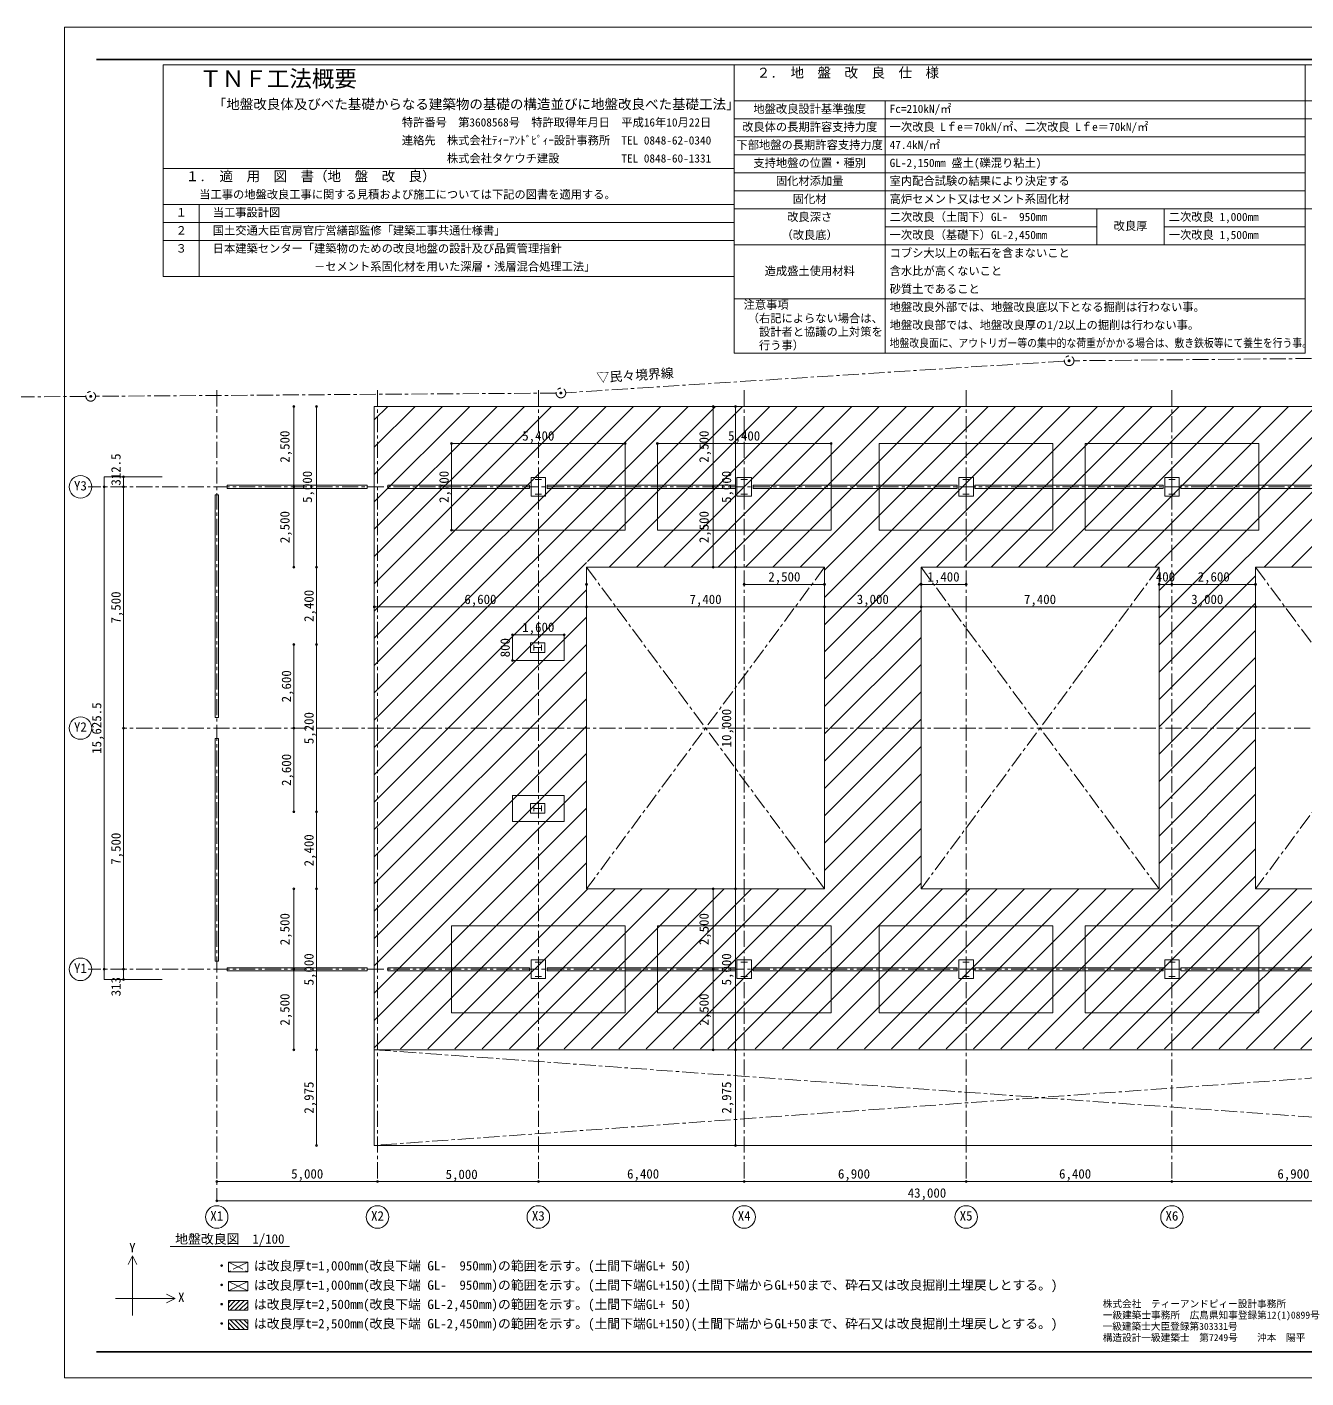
# Model space of a CAD drawing. Units: millimetres at full size, sheet at 1:100. Extents: x -86598 to 29917, y -21000 to 80716.
# Drawn here: x -30865 to 8901, y -21000 to 21000 of the extents above; entities that cross this region are included whole.
import ezdxf
from ezdxf.enums import TextEntityAlignment as Align

# ---------------------------------------------------------------- set-up
doc = ezdxf.new("R2010")
doc.units = ezdxf.units.MM
doc.header["$LTSCALE"] = 100
doc.header["$PDMODE"] = 32
doc.header["$PDSIZE"] = 60
doc.linetypes.add('CHAIN1', pattern=[8, 5, -1, 1, -1])
for name, color, linetype, lineweight in [('0-0_境界線', 4, 'Continuous', 5), ('0-1_', 4, 'Continuous', 5), ('0-2_', 4, 'Continuous', 5), ('0-3_', 2, 'Continuous', 18), ('0-4_', 7, 'CHAIN1', 9), ('0-7_寸法', 7, 'Continuous', 5), ('0-8_雑１', 4, 'Continuous', 5), ('0-B_', 7, 'Continuous', 9), ('0-E_補助線', 6, 'CHAIN1', 20), ('0-F_通り芯', 7, 'Continuous', 5), ('1-0_', 7, 'Continuous', 5), ('F-0_', 2, 'Continuous', 18), ('F-F_', 7, 'Continuous', 9)]:
    doc.layers.add(name, color=color, linetype=linetype, lineweight=lineweight)
doc.styles.add('ＭＳ ゴシック', font='')
doc.styles.get('ＭＳ ゴシック').set_extended_font_data('MS Gothic')

msp = doc.modelspace()

# ---------------------------------------------------------------- linework, layer by layer
at = {"layer": '0-0_境界線'}
for p, q in [((-15191.4, 6995.2), (-15191.4, 6415.2)), ((-15191.4, 6995.2), (-14741.4, 6995.2)), ((-14866.4, 6930.2), (-15066.4, 6930.2)), ((-14966.4, 6930.2), (-14966.4, 6480.2)), ((-14741.4, 6995.2), (-14741.4, 6415.2)), ((-8791.4, 6995.2), (-8791.4, 6415.2)), ((-8791.4, 6995.2), (-8341.4, 6995.2)), ((-8466.4, 6930.2), (-8666.4, 6930.2)), ((-8566.4, 6930.2), (-8566.4, 6480.2)), ((-8341.4, 6995.2), (-8341.4, 6415.2)), ((-1891.4, 6995.2), (-1891.4, 6415.2)), ((-1891.4, 6995.2), (-1441.4, 6995.2)), ((-1566.4, 6930.2), (-1766.4, 6930.2)), ((-1666.4, 6930.2), (-1666.4, 6480.2)), ((-1441.4, 6995.2), (-1441.4, 6415.2)), ((4508.6, 6995.2), (4508.6, 6415.2)), ((4508.6, 6995.2), (4958.6, 6995.2)), ((4833.6, 6930.2), (4633.6, 6930.2)), ((4733.6, 6930.2), (4733.6, 6480.2)), ((4958.6, 6995.2), (4958.6, 6415.2)), ((-15191.4, 6415.2), (-14741.4, 6415.2)), ((-14866.4, 6480.2), (-15066.4, 6480.2)), ((-8791.4, 6415.2), (-8341.4, 6415.2)), ((-8466.4, 6480.2), (-8666.4, 6480.2)), ((-1891.4, 6415.2), (-1441.4, 6415.2)), ((-1566.4, 6480.2), (-1766.4, 6480.2)), ((4508.6, 6415.2), (4958.6, 6415.2)), ((4833.6, 6480.2), (4633.6, 6480.2)), ((-15213.4, 1855.2), (-15213.4, 1555.2)), ((-15213.4, 1855.2), (-14763.4, 1855.2)), ((-15110.4, 1617.7), (-15110.4, 1792.7)), ((-15110.4, 1705.2), (-14866.4, 1705.2)), ((-14866.4, 1617.7), (-14866.4, 1792.7)), ((-14763.4, 1855.2), (-14763.4, 1555.2)), ((-15213.4, 1555.2), (-14763.4, 1555.2)), ((-15213.4, -3144.8), (-15213.4, -3444.8)), ((-15213.4, -3144.8), (-14763.4, -3144.8)), ((-15110.4, -3207.3), (-15110.4, -3382.3)), ((-15110.4, -3294.8), (-14866.4, -3294.8)), ((-14866.4, -3207.3), (-14866.4, -3382.3)), ((-14763.4, -3144.8), (-14763.4, -3444.8)), ((-15213.4, -3444.8), (-14763.4, -3444.8)), ((-15191.4, -8004.8), (-15191.4, -8584.8)), ((-15191.4, -8004.8), (-14741.4, -8004.8)), ((-14866.4, -8069.8), (-15066.4, -8069.8)), ((-14966.4, -8069.8), (-14966.4, -8519.8)), ((-14741.4, -8004.8), (-14741.4, -8584.8)), ((-8791.4, -8004.8), (-8791.4, -8584.8)), ((-8791.4, -8004.8), (-8341.4, -8004.8)), ((-8466.4, -8069.8), (-8666.4, -8069.8)), ((-8566.4, -8069.8), (-8566.4, -8519.8)), ((-8341.4, -8004.8), (-8341.4, -8584.8)), ((-1891.4, -8004.8), (-1891.4, -8584.8)), ((-1891.4, -8004.8), (-1441.4, -8004.8)), ((-1566.4, -8069.8), (-1766.4, -8069.8)), ((-1666.4, -8069.8), (-1666.4, -8519.8)), ((-1441.4, -8004.8), (-1441.4, -8584.8)), ((4508.6, -8004.8), (4508.6, -8584.8)), ((4508.6, -8004.8), (4958.6, -8004.8)), ((4833.6, -8069.8), (4633.6, -8069.8)), ((4733.6, -8069.8), (4733.6, -8519.8)), ((4958.6, -8004.8), (4958.6, -8584.8)), ((-15191.4, -8584.8), (-14741.4, -8584.8)), ((-14866.4, -8519.8), (-15066.4, -8519.8)), ((-8791.4, -8584.8), (-8341.4, -8584.8)), ((-8466.4, -8519.8), (-8666.4, -8519.8)), ((-1891.4, -8584.8), (-1441.4, -8584.8)), ((-1566.4, -8519.8), (-1766.4, -8519.8)), ((4508.6, -8584.8), (4958.6, -8584.8)), ((4833.6, -8519.8), (4633.6, -8519.8))]:
    msp.add_line(p, q, dxfattribs=at)
at = {"layer": '0-1_'}
for p, q in [((-17666.4, 8055.2), (-17666.4, 5355.2)), ((-12266.4, 8055.2), (-17666.4, 8055.2)), ((-5866.4, 8055.2), (-5866.4, 5355.2)), ((1033.6, 8055.2), (1033.6, 5355.2)), ((7433.6, 8055.2), (7433.6, 5355.2)), ((-5866.4, 5355.2), (-11266.4, 5355.2)), ((1033.6, 5355.2), (-4366.4, 5355.2)), ((7433.6, 5355.2), (2033.6, 5355.2)), ((-15766.4, 2105.2), (-15766.4, 1305.2)), ((-15766.4, 2105.2), (-14166.4, 2105.2)), ((-14166.4, 2105.2), (-14166.4, 1305.2)), ((-15766.4, 1305.2), (-14166.4, 1305.2)), ((-15766.4, -2894.8), (-14166.4, -2894.8)), ((-15766.4, -2894.8), (-15766.4, -3694.8)), ((-14166.4, -2894.8), (-14166.4, -3694.8)), ((-15766.4, -3694.8), (-14166.4, -3694.8)), ((-12266.4, -6944.8), (-12266.4, -9644.8)), ((-5866.4, -6944.8), (-5866.4, -9644.8)), ((1033.6, -6944.8), (1033.6, -9644.8)), ((7433.6, -6944.8), (7433.6, -9644.8)), ((-12266.4, -9644.8), (-17666.4, -9644.8)), ((-5866.4, -9644.8), (-11266.4, -9644.8)), ((1033.6, -9644.8), (-4366.4, -9644.8)), ((7433.6, -9644.8), (2033.6, -9644.8))]:
    msp.add_line(p, q, dxfattribs=at)
for points in [[(-12266.4, 8055.2), (-12266.4, 5355.2), (-17666.4, 5355.2)], [(-5866.4, 8055.2), (-11266.4, 8055.2), (-11266.4, 5355.2)], [(1033.6, 8055.2), (-4366.4, 8055.2), (-4366.4, 5355.2)], [(7433.6, 8055.2), (2033.6, 8055.2), (2033.6, 5355.2)], [(-12266.4, -6944.8), (-17666.4, -6944.8), (-17666.4, -9644.8)], [(-5866.4, -6944.8), (-11266.4, -6944.8), (-11266.4, -9644.8)], [(1033.6, -6944.8), (-4366.4, -6944.8), (-4366.4, -9644.8)], [(7433.6, -6944.8), (2033.6, -6944.8), (2033.6, -9644.8)]]:
    msp.add_lwpolyline(points, dxfattribs=at)
at = {"layer": '0-2_'}
for p, q in [((-20291.4, 6655.2), (-20291.4, 6755.2)), ((-15241.4, 6655.2), (-15241.4, 6755.2)), ((-8841.4, 6655.2), (-8841.4, 6755.2)), ((-8291.4, 6655.2), (-8291.4, 6755.2)), ((-1941.4, 6755.2), (-8291.4, 6755.2)), ((-1941.4, 6655.2), (-1941.4, 6755.2)), ((4458.6, 6655.2), (4458.6, 6755.2)), ((5008.6, 6655.2), (5008.6, 6755.2)), ((11358.6, 6755.2), (5008.6, 6755.2)), ((-25016.4, 6455.2), (-24916.4, 6455.2)), ((-25016.4, 6455.2), (-25016.4, -469.8)), ((-24916.4, 6455.2), (-24916.4, -469.8)), ((-24641.4, 6655.2), (-20291.4, 6655.2)), ((-19641.4, 6655.2), (-15241.4, 6655.2)), ((-14691.4, 6655.2), (-8841.4, 6655.2)), ((-1941.4, 6655.2), (-8291.4, 6655.2)), ((-1391.4, 6655.2), (4458.6, 6655.2)), ((11358.6, 6655.2), (5008.6, 6655.2)), ((-24916.4, -469.8), (-25016.4, -469.8)), ((-25016.4, -1119.8), (-24916.4, -1119.8)), ((-25016.4, -1119.8), (-25016.4, -8044.8)), ((-24916.4, -1119.8), (-24916.4, -8044.8)), ((-24916.4, -8044.8), (-25016.4, -8044.8)), ((-24641.4, -8344.8), (-20291.4, -8344.8)), ((-20291.4, -8344.8), (-20291.4, -8244.8)), ((-19641.4, -8344.8), (-15241.4, -8344.8)), ((-15241.4, -8344.8), (-15241.4, -8244.8)), ((-14691.4, -8344.8), (-8841.4, -8344.8)), ((-8841.4, -8344.8), (-8841.4, -8244.8)), ((-8291.4, -8344.8), (-8291.4, -8244.8)), ((-1941.4, -8244.8), (-8291.4, -8244.8)), ((-1941.4, -8344.8), (-8291.4, -8344.8)), ((-1941.4, -8344.8), (-1941.4, -8244.8)), ((-1391.4, -8344.8), (4458.6, -8344.8)), ((4458.6, -8344.8), (4458.6, -8244.8)), ((5008.6, -8344.8), (5008.6, -8244.8)), ((11358.6, -8244.8), (5008.6, -8244.8)), ((11358.6, -8344.8), (5008.6, -8344.8))]:
    msp.add_line(p, q, dxfattribs=at)
for points in [[(-24641.4, 6655.2), (-24641.4, 6755.2), (-20291.4, 6755.2)], [(-19641.4, 6655.2), (-19641.4, 6755.2), (-15241.4, 6755.2)], [(-14691.4, 6655.2), (-14691.4, 6755.2), (-8841.4, 6755.2)], [(-1391.4, 6655.2), (-1391.4, 6755.2), (4458.6, 6755.2)], [(-24641.4, -8344.8), (-24641.4, -8244.8), (-20291.4, -8244.8)], [(-19641.4, -8344.8), (-19641.4, -8244.8), (-15241.4, -8244.8)], [(-14691.4, -8344.8), (-14691.4, -8244.8), (-8841.4, -8244.8)], [(-1391.4, -8344.8), (-1391.4, -8244.8), (4458.6, -8244.8)]]:
    msp.add_lwpolyline(points, dxfattribs=at)
at = {"layer": '0-3_'}
for p, q in [((21333.6, 9205.2), (-20066.4, 9205.2)), ((-20066.4, 9205.2), (-20066.4, -13769.8)), ((-13466.4, 4205.2), (-13466.4, -5794.8)), ((-6066.4, 4205.2), (-13466.4, 4205.2)), ((-6066.4, 4205.2), (-6066.4, -5794.8)), ((4333.6, 4205.2), (-3066.4, 4205.2)), ((-3066.4, 4205.2), (-3066.4, -5794.8)), ((4333.6, -5794.8), (4333.6, 4205.2)), ((14733.6, 4205.2), (7333.6, 4205.2)), ((7333.6, -5794.8), (7333.6, 4205.2)), ((-6066.4, -5794.8), (-13466.4, -5794.8)), ((4333.6, -5794.8), (-3066.4, -5794.8)), ((14733.6, -5794.8), (7333.6, -5794.8)), ((21333.6, -10794.8), (-20066.4, -10794.8)), ((21333.6, -13769.8), (-20066.4, -13769.8))]:
    msp.add_line(p, q, dxfattribs=at)
at = {"layer": '0-3_', "color": 4, "lineweight": 5}
for p, q in [((-17666.4, 8055.2), (-12266.4, 8055.2)), ((-17666.4, 8055.2), (-17666.4, 5355.2)), ((-11266.4, 8055.2), (-5866.4, 8055.2)), ((-15766.4, 2105.2), (-15766.4, 1305.2)), ((-15766.4, 2105.2), (-14166.4, 2105.2))]:
    msp.add_line(p, q, dxfattribs=at)
at = {"layer": '0-3_', "color": 7}
for p in [(-17666.4, 8055.2), (-12266.4, 8055.2), (-11266.4, 8055.2), (-5866.4, 8055.2), (-17666.4, 5355.2), (-15766.4, 2105.2), (-14166.4, 2105.2), (-15766.4, 1305.2)]:
    msp.add_point(p, dxfattribs=at)
at = {"layer": '0-4_'}
for p, q in [((-6066.4, 4205.2), (-13466.4, -5794.8)), ((-13466.4, 4205.2), (-6066.4, -5794.8)), ((4333.6, 4205.2), (-3066.4, -5794.8)), ((-3066.4, 4205.2), (4333.6, -5794.8)), ((14733.6, 4205.2), (7333.6, -5794.8)), ((7333.6, 4205.2), (14733.6, -5794.8)), ((21333.6, -10794.8), (-20066.4, -13769.8)), ((-20066.4, -10794.8), (21333.6, -13769.8))]:
    msp.add_line(p, q, dxfattribs=at)
at = {"layer": '0-7_寸法', "color": 4}
for p, q in [((-22565.6, 9205.2), (-22565.6, 6705.2)), ((-21865.6, 9205.2), (-21865.6, 4205.2)), ((-9532.5, 9205.2), (-9532.5, 6705.2)), ((-8832.5, 9205.2), (-8832.5, 4205.2)), ((-26666.4, 7017.7), (-28466.4, 7017.7)), ((-28466.4, -8607.8), (-28466.4, 7017.7)), ((-27866.4, 6705.2), (-27866.4, 7017.7)), ((-27866.4, 6705.2), (-27866.4, -794.8)), ((-22565.6, 6705.2), (-22565.6, 4205.2)), ((-9532.5, 6705.2), (-9532.5, 4205.2)), ((-21865.6, 4205.2), (-21865.6, 1805.2)), ((-8832.5, 4205.2), (-8832.5, -5794.8)), ((-8566.4, 3673.3), (-6066.4, 3673.3)), ((-3066.4, 3673.3), (-1666.4, 3673.3)), ((4333.6, 3673.3), (4733.6, 3673.3)), ((4733.6, 3673.3), (7333.6, 3673.3)), ((-13466.4, 2973.3), (-20066.4, 2973.3)), ((-6066.4, 2973.3), (-13466.4, 2973.3)), ((-3066.4, 2973.3), (-6066.4, 2973.3)), ((4333.6, 2973.3), (-3066.4, 2973.3)), ((7333.6, 2973.3), (4333.6, 2973.3)), ((14733.6, 2973.3), (7333.6, 2973.3)), ((-22565.6, 1805.2), (-22565.6, -794.8)), ((-21865.6, 1805.2), (-21865.6, -3394.8)), ((-27866.4, -8294.8), (-27866.4, -794.8)), ((-22565.6, -794.8), (-22565.6, -3394.8)), ((-21865.6, -3394.8), (-21865.6, -5794.8)), ((-22565.6, -5794.8), (-22565.6, -8294.8)), ((-21865.6, -5794.8), (-21865.6, -10794.8)), ((-9532.5, -5794.8), (-9532.5, -8294.8)), ((-8832.5, -5794.8), (-8832.5, -10794.8)), ((-27866.4, -8294.8), (-27866.4, -8607.8)), ((-22565.6, -8294.8), (-22565.6, -10794.8)), ((-9532.5, -8294.8), (-9532.5, -10794.8)), ((-26666.4, -8607.8), (-28466.4, -8607.8)), ((-21865.6, -10794.8), (-21865.6, -13769.8)), ((-8832.5, -10794.8), (-8832.5, -13769.8)), ((-24966.4, -14894.8), (18033.6, -14894.8)), ((-24966.4, -15494.8), (18033.6, -15494.8))]:
    msp.add_line(p, q, dxfattribs=at)
for centre in [(-28466.4, 6705.2), (-27866.4, 7017.7), (-27866.4, 6705.2), (-27866.4, -794.8), (-28466.4, -8294.8), (-27866.4, -8294.8), (-27866.4, -8607.8), (-24966.4, -14894.8), (-19966.4, -14894.8), (-14966.4, -14894.8), (-8566.4, -14894.8), (-1666.4, -14894.8), (4733.6, -14894.8), (-24966.4, -15494.8)]:
    msp.add_circle(centre, 30, dxfattribs=at)
at = {"layer": '0-7_寸法'}
for p in [(-22565.6, 9205.2), (-21865.6, 9205.2), (-9532.5, 9205.2), (-8832.5, 9205.2), (-22565.6, 6705.2), (-9532.5, 6705.2), (-22565.6, 4205.2), (-21865.6, 4205.2), (-9532.5, 4205.2), (-8832.5, 4205.2), (-13466.4, 3673.3), (-8566.4, 3673.3), (-6066.4, 3673.3), (-3066.4, 3673.3), (-1666.4, 3673.3), (4333.6, 3673.3), (4733.6, 3673.3), (7333.6, 3673.3), (-20066.4, 2973.3), (-13466.4, 2973.3), (-6066.4, 2973.3), (-3066.4, 2973.3), (4333.6, 2973.3), (7333.6, 2973.3), (-22565.6, 1805.2), (-21865.6, 1805.2), (-22565.6, -794.8), (-22565.6, -3394.8), (-21865.6, -3394.8), (-22565.6, -5794.8), (-21865.6, -5794.8), (-9532.5, -5794.8), (-8832.5, -5794.8), (-22565.6, -8294.8), (-9532.5, -8294.8), (-22565.6, -10794.8), (-21865.6, -10794.8), (-9532.5, -10794.8), (-8832.5, -10794.8), (-21865.6, -13769.8), (-8832.5, -13769.8)]:
    msp.add_point(p, dxfattribs=at)
at = {"layer": '0-8_雑１'}
for p, q in [((-20066.4, 7935), (-18796.2, 9205.2)), ((-20066.4, 2843.8), (-13705, 9205.2)), ((-20066.4, 3692.4), (-14553.6, 9205.2)), ((-20066.4, 4540.9), (-15402.1, 9205.2)), ((-20066.4, 5389.4), (-16250.6, 9205.2)), ((-20066.4, 6237.9), (-17099.1, 9205.2)), ((-20066.4, 7086.5), (-17947.7, 9205.2)), ((-20066.4, 1995.3), (-12856.5, 9205.2)), ((-20066.4, -1398.8), (-9462.4, 9205.2)), ((-20066.4, -550.3), (-10310.9, 9205.2)), ((-20066.4, 298.2), (-11159.4, 9205.2)), ((-20066.4, 1146.8), (-12008, 9205.2)), ((-20066.4, 8783.5), (-19644.7, 9205.2)), ((-13438.9, 4380.2), (-8613.9, 9205.2)), ((-12765.3, 4205.2), (-7765.3, 9205.2)), ((-11916.8, 4205.2), (-6916.8, 9205.2)), ((-11068.3, 4205.2), (-6068.3, 9205.2)), ((-10219.8, 4205.2), (-5219.8, 9205.2)), ((-9371.2, 4205.2), (-4371.2, 9205.2)), ((-8522.7, 4205.2), (-3522.7, 9205.2)), ((-7674.2, 4205.2), (-2674.2, 9205.2)), ((-6825.6, 4205.2), (-1825.6, 9205.2)), ((-6066.4, 1570.3), (1568.5, 9205.2)), ((-6066.4, 2418.8), (719.9, 9205.2)), ((-6066.4, 3267.4), (-128.6, 9205.2)), ((-6066.4, 4115.9), (-977.1, 9205.2)), ((-2583, 4205.2), (2417, 9205.2)), ((-1734.5, 4205.2), (3265.5, 9205.2)), ((-885.9, 4205.2), (4114.1, 9205.2)), ((-37.4, 4205.2), (4962.6, 9205.2)), ((811.1, 4205.2), (5811.1, 9205.2)), ((1659.6, 4205.2), (6659.6, 9205.2)), ((2508.2, 4205.2), (7508.2, 9205.2)), ((3356.7, 4205.2), (8356.7, 9205.2)), ((4205.2, 4205.2), (9205.2, 9205.2)), ((4333.6, 1788), (11750.8, 9205.2)), ((4333.6, 2636.5), (10902.3, 9205.2)), ((4333.6, 3485), (10053.8, 9205.2)), ((7599.3, 4205.2), (12599.3, 9205.2)), ((8447.9, 4205.2), (13447.9, 9205.2)), ((-20066.4, -2247.3), (-13466.4, 4352.7)), ((4333.6, 939.5), (7333.6, 3939.5)), ((-20066.4, -3095.9), (-13466.4, 3504.1)), ((-6066.4, 721.8), (-3066.4, 3721.8)), ((4333.6, 90.9), (7333.6, 3090.9)), ((-20066.4, -3944.4), (-13466.4, 2655.6)), ((-6066.4, -126.7), (-3066.4, 2873.3)), ((4333.6, -757.6), (7333.6, 2242.4)), ((-20066.4, -4792.9), (-13466.4, 1807.1)), ((-6066.4, -975.3), (-3066.4, 2024.7)), ((4333.6, -1606.1), (7333.6, 1393.9)), ((-13466.4, 958.5), (-20066.4, -5641.5)), ((-6066.4, -1823.8), (-3066.4, 1176.2)), ((4333.6, -2454.7), (7333.6, 545.3)), ((-13466.4, 110), (-20066.4, -6490)), ((-6066.4, -2672.3), (-3066.4, 327.7)), ((4333.6, -3303.2), (7333.6, -303.2)), ((-20066.4, -7338.5), (-13466.4, -738.5)), ((-6066.4, -3520.9), (-3066.4, -520.9)), ((4333.6, -4151.7), (7333.6, -1151.7)), ((-20066.4, -8187), (-13466.4, -1587)), ((-6066.4, -4369.4), (-3066.4, -1369.4)), ((4333.6, -5000.2), (7333.6, -2000.2)), ((-20066.4, -9035.6), (-13466.4, -2435.6)), ((-6066.4, -5217.9), (-3066.4, -2217.9)), ((4333.6, -5848.8), (7333.6, -2848.8)), ((-20066.4, -9884.1), (-13466.4, -3284.1)), ((-10769.8, -10769.8), (-3066.4, -3066.4)), ((261.1, -10769.8), (7333.6, -3697.3)), ((-20066.4, -10732.6), (-13466.4, -4132.6)), ((-9921.2, -10769.8), (-3066.4, -3915)), ((1109.6, -10769.8), (7333.6, -4545.8)), ((-19255.1, -10769.8), (-13466.4, -4981.2)), ((-9072.7, -10769.8), (-3066.4, -4763.5)), ((1958.1, -10769.8), (7333.6, -5394.4)), ((-18406.5, -10769.8), (-13431.5, -5794.8)), ((-17558, -10769.8), (-12583, -5794.8)), ((-16709.5, -10769.8), (-11734.5, -5794.8)), ((-15860.9, -10769.8), (-10885.9, -5794.8)), ((-15012.4, -10769.8), (-10037.4, -5794.8)), ((-14163.9, -10769.8), (-9188.9, -5794.8)), ((-13315.4, -10769.8), (-8340.4, -5794.8)), ((-12466.8, -10769.8), (-7491.8, -5794.8)), ((-11618.3, -10769.8), (-6643.3, -5794.8)), ((-8224.2, -10769.8), (-3066.4, -5612)), ((-7375.7, -10769.8), (-2400.7, -5794.8)), ((-6527.1, -10769.8), (-1552.1, -5794.8)), ((-5678.6, -10769.8), (-703.6, -5794.8)), ((-4830.1, -10769.8), (144.9, -5794.8)), ((-3981.5, -10769.8), (993.5, -5794.8)), ((-3133, -10769.8), (1842, -5794.8)), ((-2284.5, -10769.8), (2690.5, -5794.8)), ((-1436, -10769.8), (3539, -5794.8)), ((-587.4, -10769.8), (4387.6, -5794.8)), ((2806.7, -10769.8), (7781.7, -5794.8)), ((3655.2, -10769.8), (8630.2, -5794.8)), ((4503.7, -10769.8), (9478.7, -5794.8)), ((5352.3, -10769.8), (10327.3, -5794.8)), ((6200.8, -10769.8), (11175.8, -5794.8)), ((7049.3, -10769.8), (12024.3, -5794.8)), ((7897.8, -10769.8), (12872.8, -5794.8)), ((8746.4, -10769.8), (13721.4, -5794.8))]:
    msp.add_line(p, q, dxfattribs=at)
at = {"layer": '0-B_'}
msp.add_line((8876.4, 18705), (-8876.4, 18705), dxfattribs=at)
at = {"layer": '0-E_補助線'}
for p, q in [((1387.2, 10614.1), (-14114.9, 9631.4)), ((25071.6, 10845.6), (1686.9, 10625)), ((-29034, 9516.7), (-42042.9, 9423.8)), ((-14414.6, 9620.9), (-28734.1, 9518.8))]:
    msp.add_line(p, q, dxfattribs=at)
for centre in [(1536.9, 10623.6), (-28884, 9517.7), (-14264.6, 9621.9)]:
    msp.add_circle(centre, 150, dxfattribs=at)
for p in [(1536.9, 10623.6), (-28884, 9517.7), (-14264.6, 9621.9)]:
    msp.add_point(p, dxfattribs=at)
at = {"layer": '0-F_通り芯', "color": 4, "linetype": 'CHAIN1'}
for p, q in [((-24966.4, 9705.2), (-24966.4, -15494.8)), ((-19966.4, 9705.2), (-19966.4, -14894.8)), ((-14966.4, 9705.2), (-14966.4, -14894.8)), ((-8566.4, 9705.2), (-8566.4, -14894.8)), ((-1666.4, 9705.2), (-1666.4, -14894.8)), ((4733.6, 9705.2), (4733.6, -14894.8)), ((21033.6, 6705.2), (-28966.4, 6705.2)), ((21033.6, -794.8), (-27866.4, -794.8)), ((21033.6, -8294.8), (-28966.4, -8294.8))]:
    msp.add_line(p, q, dxfattribs=at)
at = {"layer": '0-F_通り芯', "color": 3, "lineweight": 13}
for p, q in [((-27587, -17204.1), (-27587, -19060.2)), ((-22702.7, -16912.6), (-26414.8, -16912.6)), ((-26261.2, -18529.9), (-28117.3, -18529.9))]:
    msp.add_line(p, q, dxfattribs=at)
at = {"layer": '0-F_通り芯', "lineweight": 9}
for p, q in [((-24603.7, -17395.4), (-24603.7, -17695.4)), ((-24603.7, -17395.4), (-24003.7, -17395.4)), ((-24003.7, -17395.4), (-24003.7, -17695.4)), ((-24603.7, -17695.4), (-24003.7, -17695.4)), ((-24603.7, -17995.4), (-24603.7, -18295.4)), ((-24603.7, -17995.4), (-24003.7, -17995.4)), ((-24603.7, -17995.4), (-24003.7, -18295.4)), ((-24003.7, -17995.4), (-24603.7, -18295.4)), ((-24003.7, -17995.4), (-24003.7, -18295.4)), ((-24603.7, -18295.4), (-24003.7, -18295.4)), ((-24603.7, -18595.4), (-24603.7, -18895.4)), ((-24603.7, -18895.4), (-24003.7, -18895.4)), ((-24603.7, -19195.4), (-24003.7, -19195.4)), ((-24603.7, -19495.4), (-24603.7, -19195.4))]:
    msp.add_line(p, q, dxfattribs=at)
at = {"layer": '0-F_通り芯', "linetype": 'CHAIN1', "lineweight": 9}
for p, q in [((-24003.7, -17395.4), (-24603.7, -17695.4)), ((-24603.7, -17395.4), (-24003.7, -17695.4))]:
    msp.add_line(p, q, dxfattribs=at)
at = {"layer": '0-F_通り芯', "color": 4}
for p, q in [((-24603.7, -18810.7), (-24388.5, -18595.4)), ((-24603.7, -18669.3), (-24529.9, -18595.4)), ((-24547, -18895.4), (-24247, -18595.4)), ((-24405.6, -18895.4), (-24105.6, -18595.4)), ((-24264.2, -18895.4), (-24003.7, -18634.9)), ((-24122.8, -18895.4), (-24003.7, -18776.4)), ((-24603.7, -19280.2), (-24388.5, -19495.4)), ((-24547, -19195.4), (-24247, -19495.4)), ((-24405.6, -19195.4), (-24105.6, -19495.4)), ((-24264.2, -19195.4), (-24003.7, -19455.9)), ((-24122.8, -19195.4), (-24003.7, -19314.5)), ((-24603.7, -19421.6), (-24529.9, -19495.4))]:
    msp.add_line(p, q, dxfattribs=at)
at = {"layer": '0-F_通り芯', "color": 3, "lineweight": 13}
for points in [[(-27719.6, -17469.3), (-27587, -17204.1), (-27454.4, -17469.3)], [(-26526.4, -18397.3), (-26261.2, -18529.9), (-26526.4, -18662.5)]]:
    msp.add_lwpolyline(points, dxfattribs=at)
at = {"layer": '0-F_通り芯', "lineweight": 9}
for points in [[(-24603.7, -18595.4), (-24003.7, -18595.4), (-24003.7, -18895.4)], [(-24603.7, -19495.4), (-24003.7, -19495.4), (-24003.7, -19195.4)]]:
    msp.add_lwpolyline(points, dxfattribs=at)
at = {"layer": '0-F_通り芯', "color": 3, "lineweight": 13}
for centre in [(-29204.8, 6705.2), (-29204.8, -794.8), (-29204.8, -8294.8), (-24966.4, -15994.8), (-19966.4, -15994.8), (-14966.4, -15994.8), (-8566.4, -15994.8), (-1666.4, -15994.8), (4733.6, -15994.8)]:
    msp.add_circle(centre, 350, dxfattribs=at)
at = {"layer": '1-0_', "color": 2, "lineweight": 18}
for p, q in [((-26629.3, 19825), (-8876.4, 19825)), ((-26629.3, 19825), (-26629.3, 13245)), ((-8876.4, 13245), (-8876.4, 19825)), ((-8876.4, 19825), (8876.4, 19825)), ((-8876.4, 19825), (-8876.4, 10865)), ((8876.4, 10865), (8876.4, 19825)), ((26629.3, 19825), (8876.4, 19825)), ((8876.4, 19825), (8876.4, 15345)), ((26629.3, 18705), (8876.4, 18705)), ((-26629.3, 16605), (-8876.4, 16605)), ((26629.3, 15345), (8876.4, 15345)), ((8876.4, 14225), (-8876.4, 14225)), ((-26629.3, 13245), (-8876.4, 13245)), ((8876.4, 12545), (-8876.4, 12545)), ((8876.4, 10865), (-8876.4, 10865))]:
    msp.add_line(p, q, dxfattribs=at)
at = {"layer": '1-0_', "color": 4}
for p, q in [((-4183.6, 18705), (-4183.6, 10865)), ((8876.4, 18145), (-8876.4, 18145)), ((26629.3, 18145), (8876.4, 18145)), ((8876.4, 17585), (-8876.4, 17585)), ((8876.4, 17025), (-8876.4, 17025)), ((8876.4, 16465), (-8876.4, 16465)), ((8876.4, 15905), (-8876.4, 15905)), ((-26629.3, 15485), (-8876.4, 15485)), ((-25509.3, 15485), (-25509.3, 13245)), ((8876.4, 15345), (-8876.4, 15345)), ((2396.4, 15345), (2396.4, 14225)), ((4496.4, 15345), (4496.4, 14225)), ((-26629.3, 14925), (-8876.4, 14925)), ((-4183.6, 14785), (2396.4, 14785)), ((4496.4, 14785), (8876.4, 14785)), ((-26629.3, 14365), (-8876.4, 14365))]:
    msp.add_line(p, q, dxfattribs=at)
at = {"layer": 'F-0_'}
for p, q in [((28700, 20000), (-28700, 20000)), ((28700, 19990), (-28700, 19990)), ((28700, 19980), (-28700, 19980)), ((28700, -20179.2), (-28700, -20179.2)), ((28700, -20189.2), (-28700, -20189.2)), ((28700, -20199.2), (-28700, -20199.2))]:
    msp.add_line(p, q, dxfattribs=at)
at = {"layer": 'F-F_'}
msp.add_lwpolyline([(-29700, 21000), (29700, 21000), (29700, -21000), (-29700, -21000)], close=True, dxfattribs=at)

# ---------------------------------------------------------------- texts
at = {"layer": '0-3_', "color": 7, "style": 'ＭＳ ゴシック'}
for s, p in [('5,400', (-15466.4, 8055.2)), ('5,400', (-9066.4, 8055.2)), ('1,600', (-15466.4, 2105.2))]:
    msp.add_text(s, height=293.3, dxfattribs=at).set_placement(p, align=Align.BOTTOM_LEFT)
for s, p in [('2,700', (-17666.4, 6205.2)), ('800', (-15766.4, 1405.2))]:
    msp.add_text(s, height=293.3, rotation=90, dxfattribs=at).set_placement(p, align=Align.BOTTOM_LEFT)
at = {"layer": '0-7_寸法', "style": 'ＭＳ ゴシック'}
for s, p in [('2,500', (-22615.6, 7455.2)), ('2,500', (-9582.5, 7455.2)), ('312.5', (-27866.4, 6743.2)), ('5,000', (-21915.6, 6205.2)), ('5,000', (-8882.5, 6205.2)), ('2,500', (-22615.6, 4955.2)), ('2,500', (-9582.5, 4955.2)), ('7,500', (-27866.4, 2455.2)), ('2,400', (-21865.6, 2505.2)), ('2,600', (-22565.6, 5.2)), ('15,625.5', (-28466.4, -1595)), ('5,200', (-21865.6, -1294.8)), ('10,000', (-8882.5, -1394.8)), ('2,600', (-22565.6, -2594.8)), ('7,500', (-27866.4, -5044.8)), ('2,400', (-21865.6, -5094.8)), ('2,500', (-22615.6, -7544.8)), ('2,500', (-9582.5, -7544.8)), ('5,000', (-21865.6, -8794.8)), ('5,000', (-8882.5, -8794.8)), ('313', (-27866.4, -9133.3)), ('2,500', (-22615.6, -10044.8)), ('2,500', (-9582.5, -10044.8)), ('2,975', (-21865.6, -12782.3)), ('2,975', (-8882.5, -12782.3))]:
    msp.add_text(s, height=293.3, rotation=90, dxfattribs=at).set_placement(p, align=Align.BOTTOM_LEFT)
for s, p in [('2,500', (-7816.4, 3673.3)), ('1,400', (-2866.4, 3673.3)), ('400', (4233.6, 3673.3)), ('2,600', (5533.6, 3673.3)), ('6,600', (-17266.4, 2973.3)), ('7,400', (-10266.4, 2973.3)), ('3,000', (-5066.4, 2973.3)), ('7,400', (133.6, 2973.3)), ('3,000', (5333.6, 2973.3)), ('5,000', (-22651.5, -14888.1)), ('5,000', (-17850.3, -14902.6)), ('6,400', (-12207.7, -14888.1)), ('6,900', (-5651.3, -14888.1)), ('6,400', (1224.2, -14888.1)), ('6,900', (8012.6, -14888.1)), ('43,000', (-3481.3, -15482.8))]:
    msp.add_text(s, height=293.3, dxfattribs=at).set_placement(p, align=Align.BOTTOM_LEFT)
at = {"layer": '0-E_補助線', "color": 7, "style": 'ＭＳ ゴシック'}
msp.add_text('▽民々境界線', height=293.3, rotation=3.627, dxfattribs=at).set_placement((-13141.1, 9864.7), align=Align.BOTTOM_LEFT)
at = {"layer": '0-F_通り芯', "style": 'ＭＳ ゴシック'}
for s, p in [('Y3', (-29404.8, 6505.2)), ('Y2', (-29404.8, -994.8)), ('Y1', (-29404.8, -8494.8)), ('X1', (-25166.4, -16194.8)), ('X2', (-20166.4, -16194.8)), ('X3', (-15166.4, -16194.8)), ('X4', (-8766.4, -16194.8)), ('X5', (-1866.4, -16194.8)), ('X6', (4533.6, -16194.8)), ('地盤改良図\u30001/100', (-26258.8, -16912.6)), ('Y', (-27687.6, -17184.7)), ('・\u3000\u3000は改良厚t=1,000mm(改良下端 GL-  950mm)の範囲を示す。(土間下端GL+ 50)', (-25012.2, -17745.4)), ('・\u3000\u3000は改良厚t=1,000mm(改良下端 GL-  950mm)の範囲を示す。(土間下端GL+150)(土間下端からGL+50まで、砕石又は改良掘削土埋戻しとする。)', (-25012.2, -18345.4)), ('X', (-26168.1, -18727.4)), ('・\u3000\u3000は改良厚t=2,500mm(改良下端 GL-2,450mm)の範囲を示す。(土間下端GL+ 50)', (-25012.2, -18945.4)), ('・\u3000\u3000は改良厚t=2,500mm(改良下端 GL-2,450mm)の範囲を示す。(土間下端GL+150)(土間下端からGL+50まで、砕石又は改良掘削土埋戻しとする。)', (-25012.2, -19545.4))]:
    msp.add_text(s, height=293.3, dxfattribs=at).set_placement(p, align=Align.BOTTOM_LEFT)
at = {"layer": '1-0_', "style": 'ＭＳ ゴシック'}
for s, height, p in [('２.\u3000地\u3000盤\u3000改\u3000良\u3000仕\u3000様', 307.9, (-8176.4, 19335)), ('ＴＮＦ工法概要', 513.2, (-25509.3, 18985)), ('「地盤改良体及びべた基礎からなる建築物の基礎の構造並びに地盤改良べた基礎工法」', 307.9, (-25089.3, 18355)), ('地盤改良設計基準強度', 256.6, (-8280, 18250)), ('Fc=210kN/㎡', 256.6, (-4043.6, 18250)), ('特許番号\u3000第3608568号\u3000特許取得年月日\u3000平成16年10月22日', 256.6, (-19209.3, 17830)), ('改良体の長期許容支持力度', 256.6, (-8630, 17690)), ('一次改良 Lｆe＝70kN/㎡、二次改良 Lｆe＝70kN/㎡', 256.6, (-4043.6, 17690)), ('連絡先\u3000株式会社ﾃｨｰｱﾝﾄﾞﾋﾟｨｰ設計事務所\u3000TEL 0848-62-0340', 256.6, (-19209.3, 17270)), ('下部地盤の長期許容支持力度', 256.6, (-8805, 17130)), ('47.4kN/㎡', 256.6, (-4043.6, 17130)), ('\u3000\u3000\u3000\u3000株式会社タケウチ建設\u3000\u3000\u3000\u3000\u3000 TEL 0848-60-1331', 256.6, (-19209.3, 16710)), ('支持地盤の位置・種別', 256.6, (-8280, 16570)), ('GL-2,150mm 盛土(礫混り粘土)', 256.6, (-4043.6, 16570)), ('１.\u3000適\u3000用\u3000図\u3000書（地\u3000盤\u3000改\u3000良）', 307.9, (-25929.3, 16115)), ('固化材添加量', 256.6, (-7580, 16010)), ('室内配合試験の結果により決定する', 256.6, (-4043.6, 16010)), ('当工事の地盤改良工事に関する見積および施工については下記の図書を適用する。', 256.6, (-25509.3, 15590)), ('固化材', 256.6, (-7055, 15450)), ('高炉セメント又はセメント系固化材', 256.6, (-4043.6, 15450)), ('１', 256.6, (-26244.3, 15030)), ('当工事設計図', 256.6, (-25089.3, 15030)), ('改良深さ', 256.6, (-7230, 14890)), ('二次改良（土間下）GL-  950mm', 256.6, (-4043.6, 14890)), ('二次改良 1,000mm', 256.6, (4636.4, 14890)), ('２', 256.6, (-26244.3, 14470)), ('国土交通大臣官房官庁営繕部監修「建築工事共通仕様書」', 256.6, (-25089.3, 14470)), ('（改良底）', 256.6, (-7405, 14330)), ('一次改良（基礎下）GL-2,450mm', 256.6, (-4043.6, 14330)), ('改良厚', 256.6, (2921.4, 14610)), ('一次改良 1,500mm', 256.6, (4636.4, 14330)), ('日本建築センター「建築物のための改良地盤の設計及び品質管理指針', 256.6, (-25089.3, 13910)), ('３', 256.6, (-26244.3, 13910)), ('コブシ大以上の転石を含まないこと', 256.6, (-4043.6, 13770)), ('\u3000\u3000\u3000\u3000      \u3000\u3000－セメント系固化材を用いた深層・浅層混合処理工法」', 256.6, (-25089.3, 13350)), ('造成盛土使用材料', 256.6, (-7930, 13210)), ('含水比が高くないこと', 256.6, (-4043.6, 13210)), ('砂質土であること', 256.6, (-4043.6, 12650)), ('注意事項', 256.6, (-8585.6, 12160)), ('地盤改良外部では、地盤改良底以下となる掘削は行わない事。', 256.6, (-4043.6, 12090)), ('（右記によらない場合は、', 256.6, (-8456.4, 11740)), ('地盤改良部では、地盤改良厚の1/2以上の掘削は行わない事。', 256.6, (-4043.6, 11530)), ('\u3000設計者と協議の上対策を', 256.6, (-8456.4, 11320)), ('\u3000行う事）', 256.6, (-8456.4, 10900))]:
    msp.add_text(s, height=height, dxfattribs=at).set_placement(p, align=Align.BOTTOM_LEFT)
at = {"layer": '1-0_', "style": 'ＭＳ ゴシック', "width": 0.85}
msp.add_text('地盤改良面に、アウトリガー等の集中的な荷重がかかる場合は、敷き鉄板等にて養生を行う事。', height=256.6, dxfattribs=at).set_placement((-4043.6, 10970), align=Align.BOTTOM_LEFT)
at = {"layer": 'F-F_', "style": 'ＭＳ ゴシック'}
for s, p in [('株式会社\u3000ティーアンドピィー設計事務所', (2582.5, -18871)), ('一級建築士大臣登録第303331号', (2578.7, -19571)), ('一級建築士事務所\u3000広島県知事登録第12(1)0899号', (2585.1, -19221)), ('構造設計一級建築士\u3000第7249号\u3000\u3000沖本\u3000陽平', (2584, -19921))]:
    msp.add_text(s, height=219.9, dxfattribs=at).set_placement(p, align=Align.BOTTOM_LEFT)

doc.saveas('drawing.dxf')
